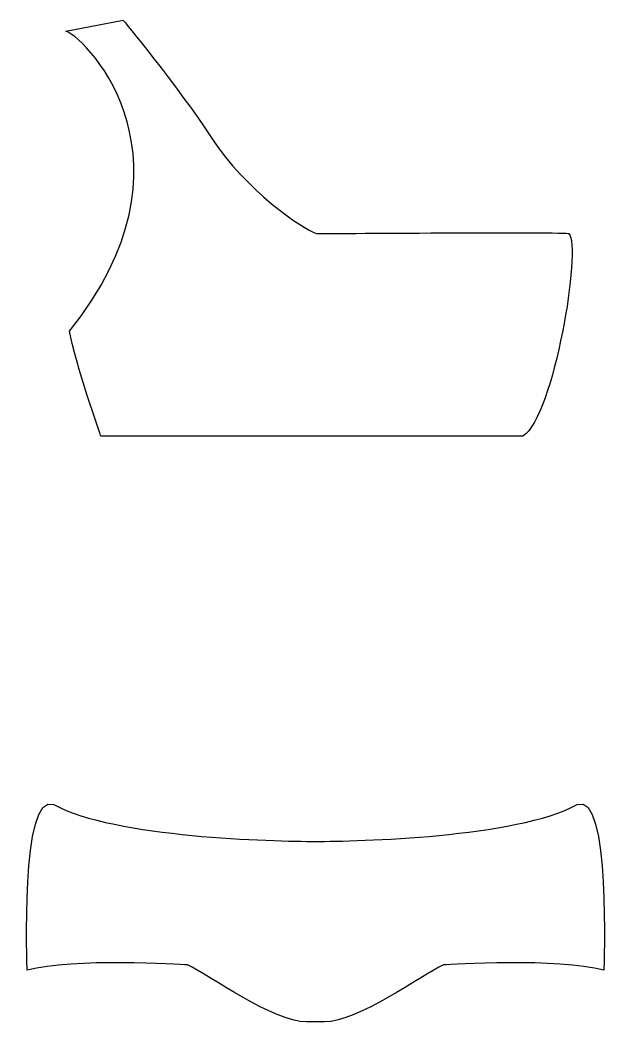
# Model space of a CAD drawing. Header units: centimetres. Extents: x -2.88 to 2.88, y -4.89 to 4.89.
import ezdxf

# ---------------------------------------------------------------- set-up
doc = ezdxf.new("R2010")
doc.units = ezdxf.units.CM
doc.header["$MEASUREMENT"] = 0
doc.layers.add('Camada 1', color=7, linetype='Continuous')

msp = doc.modelspace()

# ---------------------------------------------------------------- linework, layer by layer
at = {"layer": 'Camada 1'}
for points, knots in [([(-2.43663, 4.78344), (-2.20229, 4.69409), (-1.08786, 3.48947), (-2.40038, 1.85326), (-2.40038, 1.85326), (-2.34643, 1.54642), (-2.09439, 0.82821), (-2.09439, 0.82821), (-2.09439, 0.82821), (-2.00504, 0.82821), (2.02353, 0.82821), (2.02353, 0.82821), (2.02353, 0.82821), (2.32949, 1.02546), (2.59844, 2.67937), (2.47282, 2.80584), (2.47282, 2.80584), (2.47282, 2.82439), (0.00966, 2.80584), (0.00966, 2.80584), (0.00966, 2.80584), (-0.13449, 2.85979), (-0.674, 3.21888), (-1.01542, 3.74154), (-1.01542, 3.74154), (-1.35424, 4.25912), (-1.87857, 4.89134), (-1.87857, 4.89134), (-1.87857, 4.89134), (-1.87857, 4.89134), (-2.43663, 4.78344), (-2.43663, 4.78344)], [0, 0, 0, 0, 0.1111111, 0.1111111, 0.1111111, 0.1111111, 0.2222222, 0.2222222, 0.2222222, 0.2222222, 0.3333333, 0.3333333, 0.3333333, 0.3333333, 0.4444444, 0.4444444, 0.4444444, 0.4444444, 0.5555556, 0.5555556, 0.5555556, 0.5555556, 0.6666667, 0.6666667, 0.6666667, 0.6666667, 0.7777778, 0.7777778, 0.7777778, 0.7777778, 1, 1, 1, 1]), ([(0.08641, -4.89134), (0.416, -4.89134), (1.02462, -4.44118), (1.25055, -4.33328), (1.25055, -4.33328), (1.32051, -4.33328), (2.36241, -4.26163), (2.81426, -4.38723), (2.81426, -4.38723), (2.81426, -4.38723), (2.88337, -2.62542), (2.55378, -2.76872), (2.55378, -2.76872), (1.96286, -3.09241), (0.39999, -3.12866), (0.00042, -3.12866), (0.00042, -3.12866), (-0.4, -3.12866), (-1.96287, -3.09241), (-2.55379, -2.76872), (-2.55379, -2.76872), (-2.88338, -2.62542), (-2.81427, -4.38723), (-2.81427, -4.38723), (-2.81427, -4.38723), (-2.36244, -4.26163), (-1.32051, -4.33328), (-1.25056, -4.33328), (-1.25056, -4.33328), (-1.02463, -4.44118), (-0.41601, -4.89134), (-0.08642, -4.89134), (-0.08642, -4.89134), (-0.08642, -4.89134), (0.08641, -4.89134), (0.08641, -4.89134)], [0, 0, 0, 0, 0.1, 0.1, 0.1, 0.1, 0.2, 0.2, 0.2, 0.2, 0.3, 0.3, 0.3, 0.3, 0.4, 0.4, 0.4, 0.4, 0.5, 0.5, 0.5, 0.5, 0.6, 0.6, 0.6, 0.6, 0.7, 0.7, 0.7, 0.7, 0.8, 0.8, 0.8, 0.8, 1, 1, 1, 1])]:
    msp.add_open_spline(points, degree=3, knots=knots, dxfattribs=at)

doc.saveas('drawing.dxf')
